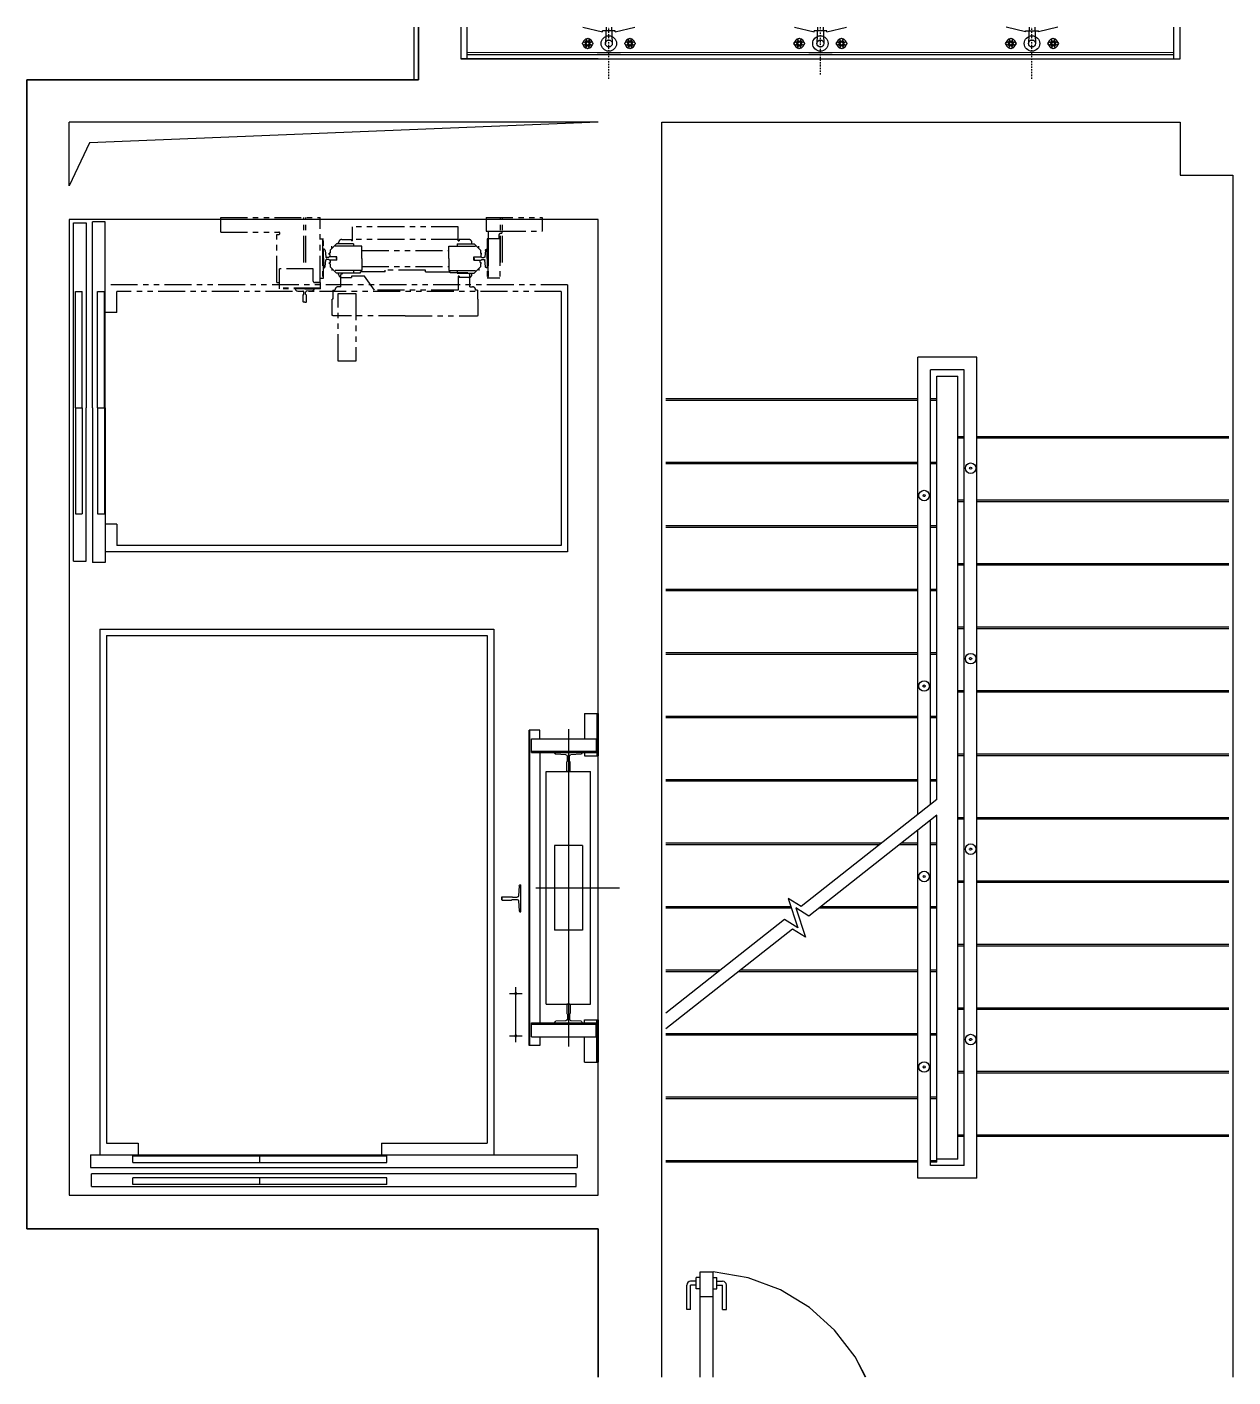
# Model space of a CAD drawing. Header units: millimetres. Extents: x 1227527 to 1253152, y -267428 to -255409.
# Drawn here: x 1227527 to 1233227, y -264604 to -258224 of the extents above; entities that cross this region are included whole.
import ezdxf

# ---------------------------------------------------------------- set-up
doc = ezdxf.new("R2010")
doc.units = ezdxf.units.MM
for name, pattern in [('DASHDOT2', [12.7, 6.35, -3.175, 0, -3.175]), ('HIDDEN2', [4.7625, 3.175, -1.5875]), ('PHANTOMX2', [127, 63.5, -12.7, 12.7, -12.7, 12.7, -12.7])]:
    doc.linetypes.add(name, pattern=pattern)
for name, color, linetype in [('Baca', 7, 'Continuous'), ('Divar-komek', 7, 'Continuous'), ('Kafel', 7, 'Continuous'), ('Lift', 7, 'Continuous'), ('Meheccer', 7, 'Continuous'), ('Pillekan', 7, 'Continuous'), ('Qapi', 7, 'Continuous'), ('Santexnika', 7, 'Continuous')]:
    doc.layers.add(name, color=color, linetype=linetype)
doc.layers.add('Guzgu', color=165, linetype='Continuous', lineweight=5, true_color=0x385ca8)

msp = doc.modelspace()

# ---------------------------------------------------------------- linework, layer by layer
for p, q in [((1229377.4, -258474.3), (1229377.4, -258224.3)), ((1229577.4, -258224.3), (1229577.4, -258374.3)), ((1232977.4, -258374.3), (1232977.4, -258224.3)), ((1229577.4, -258374.3), (1232977.4, -258374.3)), ((1227527.4, -263904.3), (1227527.4, -258474.3)), ((1227527.4, -258474.3), (1229377.4, -258474.3)), ((1230527.4, -258674.3), (1232977.4, -258674.3)), ((1230527.4, -264604.3), (1230527.4, -258674.3)), ((1232977.4, -258674.3), (1232977.4, -258924.3)), ((1232977.4, -258924.3), (1233227.4, -258924.3)), ((1233227.4, -258924.3), (1233227.4, -264604.3)), ((1230227.4, -263904.3), (1227527.4, -263904.3)), ((1230227.4, -264604.3), (1230227.4, -263904.3))]:
    msp.add_line(p, q)
at = {"color": 1, "lineweight": 30}
for p, q in [((1229377.4, -258224.3), (1229377.4, -258474.3)), ((1229377.4, -258474.3), (1229377.4, -258224.3)), ((1229377.4, -258474.3), (1227527.4, -258474.3)), ((1227527.4, -258474.3), (1227527.4, -263904.3)), ((1227527.4, -263904.3), (1227527.4, -258474.3)), ((1227527.4, -258474.3), (1229377.4, -258474.3)), ((1227527.4, -263904.3), (1230227.4, -263904.3)), ((1230227.4, -263904.3), (1227527.4, -263904.3)), ((1230227.4, -263904.3), (1230227.4, -264604.3)), ((1230227.4, -264604.3), (1230227.4, -263904.3))]:
    msp.add_line(p, q, dxfattribs=at)
msp.add_lwpolyline([(1227727.4, -263744.3), (1230227.4, -263744.3), (1230227.4, -259134.3), (1227727.4, -259134.3)], close=True)
at = {"layer": 'Baca'}
msp.add_lwpolyline([(1230227.4, -258674.3), (1227823.5, -258772.2), (1227727.4, -258974.3)], dxfattribs=at)
at = {"layer": 'Divar-komek'}
for p, q in [((1229377.4, -258224.3), (1229377.4, -258474.3)), ((1229577.4, -258224.3), (1229577.4, -258374.3)), ((1230227.4, -258374.3), (1229577.4, -258374.3)), ((1229377.4, -258474.3), (1227527.4, -258474.3)), ((1227527.4, -258974.3), (1227527.4, -258474.3)), ((1230227.4, -258674.3), (1227727.4, -258674.3)), ((1227727.4, -258974.3), (1227727.4, -258674.3))]:
    msp.add_line(p, q, dxfattribs=at)
at = {"layer": 'Guzgu'}
msp.add_line((1232947.4, -258344.3), (1229607.4, -258344.3), dxfattribs=at)
at = {"layer": 'Kafel'}
for p, q in [((1229357.4, -258474.3), (1229357.4, -258224.3)), ((1229607.4, -258374.3), (1229607.4, -258224.3)), ((1232947.4, -258374.3), (1232947.4, -258224.3))]:
    msp.add_line(p, q, dxfattribs=at)
at = {"layer": 'Lift'}
for p, q in [((1227747.4, -259149.3), (1227807.4, -259149.3)), ((1227747.4, -260749.3), (1227747.4, -259149.3)), ((1227807.4, -259149.3), (1227807.4, -260024.3)), ((1227897.4, -259144.3), (1227837.4, -259144.3)), ((1227837.4, -260024.3), (1227837.4, -259144.3)), ((1227897.4, -260024.3), (1227897.4, -259144.3)), ((1228442.9, -259194.3), (1228442.9, -259124.3)), ((1227756.4, -260024.3), (1227756.4, -259474.3)), ((1227756.4, -259474.3), (1227788.4, -259474.3)), ((1227788.4, -260024.3), (1227788.4, -259474.3)), ((1227861.4, -259474.3), (1227893.4, -259474.3)), ((1227861.4, -260024.3), (1227861.4, -259474.3)), ((1227893.4, -260024.3), (1227893.4, -259474.3)), ((1227952.4, -259574.3), (1227952.4, -259474.3)), ((1230052.4, -259474.3), (1230052.4, -260674.3)), ((1230082.4, -259443.3), (1230082.4, -260705.3)), ((1227952.4, -259574.3), (1227897.4, -259574.3)), ((1227756.4, -260024.3), (1227756.4, -260524.3)), ((1227756.4, -260024.3), (1227788.4, -260024.3)), ((1227788.4, -260024.3), (1227788.4, -260524.3)), ((1227807.4, -260749.3), (1227807.4, -260024.3)), ((1227837.4, -260024.3), (1227837.4, -260754.3)), ((1227861.4, -260024.3), (1227893.4, -260024.3)), ((1227861.4, -260024.3), (1227861.4, -260524.3)), ((1227893.4, -260024.3), (1227893.4, -260524.3)), ((1227897.4, -260024.3), (1227897.4, -260754.3)), ((1227756.4, -260524.3), (1227788.4, -260524.3)), ((1227861.4, -260524.3), (1227893.4, -260524.3)), ((1227952.4, -260574.3), (1227897.4, -260574.3)), ((1227952.4, -260574.3), (1227952.4, -260674.3)), ((1230052.4, -260674.3), (1227952.4, -260674.3)), ((1227747.4, -260749.3), (1227807.4, -260749.3)), ((1230082.4, -260705.3), (1227897.4, -260705.3)), ((1227897.4, -260754.3), (1227837.4, -260754.3)), ((1227871.4, -261069.3), (1227871.4, -263554.3)), ((1227871.4, -261069.3), (1229733.4, -261069.3)), ((1229733.4, -261069.3), (1229733.4, -263554.3)), ((1227902.4, -261099.3), (1227902.4, -263499.3)), ((1227902.4, -261099.3), (1229702.4, -261099.3)), ((1229702.4, -261099.3), (1229702.4, -263499.3)), ((1230162.4, -261468.4), (1230162.4, -261588.4)), ((1230162.4, -261468.4), (1230227.4, -261468.4)), ((1230221.4, -261468.4), (1230221.4, -261668.4)), ((1230227.4, -261468.4), (1230227.4, -261668.4)), ((1229951.4, -261547.3), (1229901.4, -261547.3)), ((1229901.4, -263037.3), (1229901.4, -261547.3)), ((1229904.6, -263037.3), (1229904.6, -261547.3)), ((1229951.4, -261588.4), (1229951.4, -261547.3)), ((1230086.4, -261542.3), (1230086.4, -263042.3)), ((1229911.4, -261588.4), (1230217.4, -261588.4)), ((1229911.4, -261653.3), (1229911.4, -261588.4)), ((1230217.4, -261588.4), (1230217.4, -261653.4)), ((1229911.4, -261647.4), (1230217.4, -261647.4)), ((1229911.4, -261653.4), (1230217.4, -261653.4)), ((1229951.4, -261653.4), (1229951.4, -262931.3)), ((1230022.9, -261653.4), (1230149.9, -261653.4)), ((1230022.9, -261657.5), (1230022.9, -261653.4)), ((1230074.8, -261664.1), (1230026.7, -261661.5)), ((1230078.5, -261741.5), (1230078.5, -261697.8)), ((1230081.4, -261693.2), (1230081.4, -261671.1)), ((1230091.4, -261693.2), (1230091.4, -261671.1)), ((1230094.4, -261741.5), (1230094.4, -261697.8)), ((1230146.1, -261661.5), (1230098, -261664.1)), ((1230149.9, -261657.5), (1230149.9, -261653.4)), ((1230162.4, -261653.4), (1230162.4, -261668.4)), ((1230162.4, -261668.4), (1230227.4, -261668.4)), ((1229981.4, -261742.3), (1230191.4, -261742.3)), ((1229981.4, -262842.3), (1229981.4, -261742.3)), ((1230079.3, -261742.3), (1230078.5, -261741.5)), ((1230093.6, -261742.3), (1230079.3, -261742.3)), ((1230093.6, -261742.3), (1230079.3, -261742.3)), ((1230093.6, -261742.3), (1230094.4, -261741.5)), ((1230191.4, -262842.3), (1230191.4, -261742.3)), ((1230019.9, -262092.3), (1230019.9, -262492.3)), ((1230152.9, -262092.3), (1230019.9, -262092.3)), ((1230152.9, -262092.3), (1230152.9, -262492.3)), ((1229857.2, -262278.8), (1229861.3, -262278.8)), ((1229861.3, -262405.8), (1229861.3, -262278.8)), ((1229772.4, -262335.2), (1229773.2, -262334.4)), ((1229772.4, -262335.2), (1229772.4, -262349.4)), ((1229772.4, -262335.2), (1229772.4, -262349.4)), ((1229772.4, -262349.4), (1229772.4, -262335.2)), ((1229773.2, -262334.4), (1229816.9, -262334.4)), ((1229821.5, -262337.3), (1229843.6, -262337.3)), ((1229853.2, -262282.6), (1229850.6, -262330.7)), ((1229931.6, -262292.3), (1230327.4, -262292.3)), ((1229772.4, -262349.4), (1229773.2, -262350.2)), ((1229773.2, -262350.2), (1229816.9, -262350.2)), ((1229821.5, -262347.3), (1229843.6, -262347.3)), ((1229850.6, -262353.9), (1229853.2, -262402)), ((1229857.2, -262405.8), (1229861.3, -262405.8)), ((1230152.9, -262492.3), (1230019.9, -262492.3)), ((1229837.4, -263022.5), (1229837.4, -262762.1)), ((1229807.4, -262792.3), (1229867.4, -262792.3)), ((1229981.4, -262842.3), (1230191.4, -262842.3)), ((1230079.3, -262842.3), (1230078.5, -262843.1)), ((1230078.5, -262843.1), (1230078.5, -262886.8)), ((1230093.6, -262842.3), (1230079.3, -262842.3)), ((1230093.6, -262842.3), (1230079.3, -262842.3)), ((1230093.6, -262842.3), (1230094.4, -262843.1)), ((1230094.4, -262843.1), (1230094.4, -262886.8)), ((1230081.4, -262891.3), (1230081.4, -262913.5)), ((1230091.4, -262891.3), (1230091.4, -262913.5)), ((1230162.4, -262916.2), (1230227.4, -262916.2)), ((1230162.4, -262931.2), (1230162.4, -262916.2)), ((1230221.4, -263116.2), (1230221.4, -262916.2)), ((1230227.4, -262916.2), (1230227.4, -263116.2)), ((1229911.4, -262996.2), (1229911.4, -262931.2)), ((1229911.4, -262931.2), (1230217.4, -262931.2)), ((1229911.4, -262937.2), (1230217.4, -262937.2)), ((1230022.9, -262927.1), (1230022.9, -262931.2)), ((1230022.9, -262931.2), (1230149.9, -262931.2)), ((1230074.8, -262920.5), (1230026.7, -262923.1)), ((1230146.1, -262923.1), (1230098, -262920.5)), ((1230149.9, -262927.1), (1230149.9, -262931.2)), ((1230217.4, -262996.2), (1230217.4, -262931.2)), ((1229807.4, -262992.3), (1229867.4, -262992.3)), ((1229951.4, -263037.3), (1229901.4, -263037.3)), ((1229911.4, -262996.2), (1230217.4, -262996.2)), ((1229951.4, -262996.2), (1229951.4, -263037.3)), ((1230162.4, -263116.2), (1230162.4, -262996.2)), ((1230162.4, -263116.2), (1230227.4, -263116.2)), ((1227827.4, -263554.3), (1227827.4, -263614.3)), ((1227827.4, -263554.3), (1230127.4, -263554.3)), ((1227902.4, -263499.3), (1228052.4, -263499.3)), ((1228052.4, -263499.3), (1228052.4, -263554.3)), ((1229202.4, -263499.3), (1229702.4, -263499.3)), ((1229202.4, -263499.3), (1229202.4, -263554.3)), ((1230127.4, -263554.3), (1230127.4, -263614.3)), ((1227827.4, -263614.3), (1230127.4, -263614.3)), ((1228027.4, -263590.3), (1228027.4, -263558.3)), ((1228027.4, -263558.3), (1229227.4, -263558.3)), ((1228027.4, -263590.3), (1229227.4, -263590.3)), ((1228627.4, -263590.3), (1228627.4, -263558.3)), ((1229227.4, -263590.3), (1229227.4, -263558.3)), ((1227832.4, -263704.3), (1227832.4, -263644.3)), ((1230122.4, -263644.3), (1227832.4, -263644.3)), ((1229227.4, -263663.3), (1228027.4, -263663.3)), ((1228027.4, -263695.3), (1228027.4, -263663.3)), ((1228627.4, -263695.3), (1228627.4, -263663.3)), ((1229227.4, -263695.3), (1229227.4, -263663.3)), ((1230122.4, -263704.3), (1230122.4, -263644.3)), ((1227832.4, -263704.3), (1230122.4, -263704.3)), ((1229227.4, -263695.3), (1228027.4, -263695.3))]:
    msp.add_line(p, q, dxfattribs=at)
at = {"layer": 'Lift', "linetype": 'PHANTOMX2', "ltscale": 2}
for p, q in [((1228442.9, -259124.3), (1228912.9, -259124.3)), ((1228835.4, -259337.6), (1228835.4, -259124.3)), ((1228845.4, -259337.6), (1228845.4, -259124.3)), ((1228912.9, -259432.3), (1228912.9, -259124.3)), ((1229697.4, -259124.3), (1229697.4, -259189.3)), ((1229697.4, -259124.3), (1229962.4, -259124.3)), ((1229765.4, -259337.6), (1229765.4, -259124.3)), ((1229775.4, -259337.6), (1229775.4, -259124.3)), ((1229962.4, -259124.3), (1229962.4, -259189.3)), ((1228442.9, -259194.3), (1228717.9, -259194.3)), ((1228707.9, -259204.3), (1228717.9, -259204.3)), ((1228707.9, -259432.3), (1228707.9, -259204.3)), ((1229565.4, -259168.3), (1229065.4, -259168.3)), ((1229065.4, -259234.3), (1229065.4, -259168.3)), ((1229565.4, -259234.3), (1229565.4, -259168.3)), ((1229697.4, -259189.3), (1229707.4, -259189.3)), ((1229707.4, -259189.3), (1229707.4, -259225.8)), ((1229707.4, -259189.3), (1229757.4, -259189.3)), ((1229757.4, -259189.3), (1229962.4, -259189.3)), ((1229757.4, -259209.3), (1229757.4, -259225.8)), ((1229767.4, -259199.3), (1229772.4, -259199.3)), ((1229772.4, -259189.3), (1229772.4, -259199.3)), ((1228912.9, -259225.8), (1228928.4, -259225.8)), ((1228923.9, -259225.8), (1228923.9, -259410.8)), ((1228928.4, -259410.8), (1228928.4, -259225.8)), ((1228928.4, -259318.3), (1228928.4, -259273.8)), ((1228928.4, -259273.8), (1228928.9, -259273.8)), ((1228936.9, -259281.2), (1228939.2, -259309.7)), ((1228960.4, -259278.3), (1228990.4, -259248.3)), ((1228960.4, -259278.3), (1228960.4, -259293.8)), ((1229110.4, -259260.8), (1228967.4, -259260.8)), ((1228967.4, -259271.3), (1228967.4, -259260.8)), ((1229070.4, -259248.3), (1228990.4, -259248.3)), ((1229000.4, -259248.3), (1229000.4, -259243.3)), ((1229015.4, -259228.3), (1229060.4, -259228.3)), ((1229060.4, -259228.3), (1229060.4, -259234.3)), ((1229065.4, -259234.3), (1229060.4, -259234.3)), ((1229565.4, -259228.3), (1229065.4, -259228.3)), ((1229065.4, -259234.3), (1229065.4, -259228.3)), ((1229070.4, -259248.3), (1229070.4, -259260.8)), ((1229110.4, -259318.3), (1229110.4, -259260.8)), ((1229110.4, -259280.8), (1229520.4, -259280.8)), ((1229520.4, -259318.3), (1229520.4, -259260.8)), ((1229520.4, -259260.8), (1229663.4, -259260.8)), ((1229560.4, -259248.3), (1229560.4, -259260.8)), ((1229560.4, -259248.3), (1229640.4, -259248.3)), ((1229565.4, -259234.3), (1229565.4, -259228.3)), ((1229565.4, -259234.3), (1229570.4, -259234.3)), ((1229570.4, -259228.3), (1229570.4, -259234.3)), ((1229615.4, -259228.3), (1229570.4, -259228.3)), ((1229630.4, -259248.3), (1229630.4, -259243.3)), ((1229670.4, -259278.3), (1229640.4, -259248.3)), ((1229663.4, -259271.3), (1229663.4, -259260.8)), ((1229670.4, -259278.3), (1229670.4, -259293.8)), ((1229693.9, -259281.2), (1229691.7, -259309.7)), ((1229702.4, -259273.8), (1229701.9, -259273.8)), ((1229702.4, -259225.8), (1229702.4, -259410.8)), ((1229707.4, -259225.8), (1229702.4, -259225.8)), ((1229702.4, -259318.3), (1229702.4, -259273.8)), ((1229706.9, -259410.8), (1229706.9, -259225.8)), ((1229757.4, -259225.8), (1229707.4, -259225.8)), ((1229707.4, -259225.8), (1229707.4, -259408.3)), ((1229762.4, -259225.8), (1229757.4, -259225.8)), ((1229762.4, -259225.8), (1229762.4, -259410.8)), ((1228928.4, -259318.3), (1228928.4, -259362.8)), ((1228936.9, -259355.4), (1228939.2, -259326.9)), ((1228953.1, -259314.3), (1228944.1, -259314.3)), ((1228953.1, -259322.3), (1228944.1, -259322.3)), ((1228957, -259310.4), (1228953.1, -259314.3)), ((1228957, -259326.2), (1228953.1, -259322.3)), ((1228960.4, -259293.8), (1228955.4, -259293.8)), ((1228955.4, -259299.8), (1228955.4, -259293.8)), ((1228958.4, -259299.8), (1228955.4, -259299.8)), ((1228961.4, -259336.8), (1228956.4, -259336.8)), ((1228956.4, -259342.8), (1228956.4, -259336.8)), ((1228960.4, -259342.8), (1228956.4, -259342.8)), ((1228989.4, -259310.4), (1228957, -259310.4)), ((1228989.4, -259326.2), (1228957, -259326.2)), ((1228958.4, -259299.8), (1228958.4, -259309.8)), ((1228991.4, -259309.8), (1228958.4, -259309.8)), ((1228960.4, -259342.8), (1228960.4, -259358.3)), ((1228991.4, -259326.8), (1228961.4, -259326.8)), ((1228961.4, -259333.2), (1228961.4, -259326.8)), ((1228961.4, -259336.8), (1228961.4, -259333.2)), ((1228989.4, -259310.4), (1228990.4, -259311.4)), ((1228989.4, -259326.2), (1228990.4, -259325.2)), ((1228990.4, -259318.3), (1228990.4, -259311.4)), ((1228990.4, -259318.3), (1228990.4, -259325.2)), ((1228991.4, -259326.8), (1228991.4, -259309.8)), ((1229110.4, -259318.3), (1229110.4, -259375.8)), ((1229520.4, -259318.3), (1229520.4, -259375.8)), ((1229639.4, -259309.8), (1229672.4, -259309.8)), ((1229639.4, -259326.8), (1229639.4, -259309.8)), ((1229639.4, -259326.8), (1229669.4, -259326.8)), ((1229641.4, -259310.4), (1229640.4, -259311.4)), ((1229640.4, -259318.3), (1229640.4, -259311.4)), ((1229640.4, -259318.3), (1229640.4, -259325.2)), ((1229641.4, -259326.2), (1229640.4, -259325.2)), ((1229641.4, -259310.4), (1229673.8, -259310.4)), ((1229641.4, -259326.2), (1229673.8, -259326.2)), ((1229669.4, -259333.2), (1229669.4, -259326.8)), ((1229669.4, -259336.8), (1229669.4, -259333.2)), ((1229669.4, -259336.8), (1229674.4, -259336.8)), ((1229670.4, -259293.8), (1229675.4, -259293.8)), ((1229670.4, -259342.8), (1229670.4, -259358.3)), ((1229670.4, -259342.8), (1229674.4, -259342.8)), ((1229672.4, -259299.8), (1229672.4, -259309.8)), ((1229672.4, -259299.8), (1229675.4, -259299.8)), ((1229673.8, -259310.4), (1229677.8, -259314.3)), ((1229673.8, -259326.2), (1229677.8, -259322.3)), ((1229674.4, -259342.8), (1229674.4, -259336.8)), ((1229675.4, -259299.8), (1229675.4, -259293.8)), ((1229677.8, -259314.3), (1229686.7, -259314.3)), ((1229677.8, -259322.3), (1229686.7, -259322.3)), ((1229693.9, -259355.4), (1229691.7, -259326.9)), ((1229702.4, -259318.3), (1229702.4, -259362.8)), ((1228880.4, -259367.3), (1228720.4, -259367.3)), ((1228720.4, -259462.3), (1228720.4, -259367.3)), ((1228880.4, -259425.3), (1228880.4, -259367.3)), ((1228912.9, -259410.8), (1228928.4, -259410.8)), ((1228928.4, -259362.8), (1228928.9, -259362.8)), ((1228960.4, -259358.3), (1228990.4, -259388.3)), ((1228967.4, -259365.3), (1228967.4, -259375.8)), ((1229110.4, -259375.8), (1228967.4, -259375.8)), ((1229070.4, -259388.3), (1228990.4, -259388.3)), ((1229000.4, -259393.3), (1229000.4, -259388.3)), ((1229010.4, -259452.3), (1229010.4, -259394.8)), ((1229015.4, -259389.8), (1229019.5, -259389.8)), ((1229015.4, -259408.3), (1229060.4, -259408.3)), ((1229019.5, -259386.3), (1229019.5, -259389.8)), ((1229019.5, -259386.3), (1229103.5, -259386.3)), ((1229123.3, -259402.3), (1229060.4, -259402.3)), ((1229060.4, -259402.3), (1229060.4, -259408.3)), ((1229070.4, -259375.8), (1229070.4, -259388.3)), ((1229103.5, -259381.8), (1229104, -259381.3)), ((1229103.5, -259386.3), (1229103.5, -259381.8)), ((1229220.4, -259381.3), (1229104, -259381.3)), ((1229110.4, -259355.8), (1229520.4, -259355.8)), ((1229170.4, -259468.3), (1229123.3, -259402.3)), ((1229410.4, -259373.3), (1229220.4, -259373.3)), ((1229220.4, -259381.3), (1229220.4, -259373.3)), ((1229410.4, -259381.3), (1229410.4, -259373.3)), ((1229410.4, -259381.3), (1229526.8, -259381.3)), ((1229520.4, -259375.8), (1229663.4, -259375.8)), ((1229527.3, -259381.8), (1229526.8, -259381.3)), ((1229527.3, -259386.3), (1229527.3, -259381.8)), ((1229611.3, -259386.3), (1229527.3, -259386.3)), ((1229560.4, -259375.8), (1229560.4, -259388.3)), ((1229560.4, -259388.3), (1229640.4, -259388.3)), ((1229565.4, -259402.3), (1229565.4, -259468.3)), ((1229570.4, -259402.3), (1229565.4, -259402.3)), ((1229570.4, -259402.3), (1229570.4, -259408.3)), ((1229615.4, -259408.3), (1229570.4, -259408.3)), ((1229611.3, -259386.3), (1229611.3, -259389.8)), ((1229615.4, -259389.8), (1229611.3, -259389.8)), ((1229620.4, -259452.3), (1229620.4, -259394.8)), ((1229630.4, -259393.3), (1229630.4, -259388.3)), ((1229670.4, -259358.3), (1229640.4, -259388.3)), ((1229663.4, -259365.3), (1229663.4, -259375.8)), ((1229702.4, -259362.8), (1229701.9, -259362.8)), ((1229762.4, -259410.8), (1229702.4, -259410.8)), ((1230082.4, -259443.3), (1227897.4, -259443.3)), ((1230052.4, -259474.3), (1227952.4, -259474.3)), ((1228707.9, -259432.3), (1228720.4, -259432.3)), ((1228915.4, -259457.8), (1228720.4, -259457.8)), ((1228915.4, -259462.3), (1228720.4, -259462.3)), ((1228840.4, -259462.3), (1228795.9, -259462.3)), ((1228795.9, -259462.3), (1228795.9, -259462.8)), ((1228803.3, -259470.8), (1228831.8, -259473)), ((1228840.4, -259462.3), (1228884.9, -259462.3)), ((1228877.5, -259470.8), (1228849, -259473)), ((1228884.9, -259462.3), (1228884.9, -259462.8)), ((1228915.4, -259432.3), (1228887.4, -259432.3)), ((1228887.9, -259432.3), (1228912.9, -259432.3)), ((1228915.4, -259462.3), (1228915.4, -259432.3)), ((1228973.4, -259467.3), (1228973.4, -259492)), ((1228973.4, -259467.3), (1228982.9, -259467.3)), ((1229010.4, -259452.3), (1228997.9, -259452.3)), ((1229565.4, -259468.3), (1229170.4, -259468.3)), ((1229620.4, -259452.3), (1229632.9, -259452.3)), ((1229657.4, -259467.3), (1229647.9, -259467.3)), ((1229657.4, -259467.3), (1229657.4, -259492)), ((1228832.5, -259490.9), (1228836.4, -259487)), ((1228832.5, -259523.3), (1228832.5, -259490.9)), ((1228832.5, -259523.3), (1228833.5, -259524.3)), ((1228840.4, -259524.3), (1228833.5, -259524.3)), ((1228836.4, -259487), (1228836.4, -259478)), ((1228840.4, -259524.3), (1228847.4, -259524.3)), ((1228844.4, -259487), (1228844.4, -259478)), ((1228848.4, -259490.9), (1228844.4, -259487)), ((1228848.4, -259523.3), (1228847.4, -259524.3)), ((1228848.4, -259523.3), (1228848.4, -259490.9)), ((1228973.4, -259510), (1228970.4, -259510)), ((1228970.4, -259587), (1228970.4, -259510)), ((1228973.4, -259492), (1228973.4, -259510)), ((1229657.4, -259492), (1229657.4, -259510)), ((1229657.4, -259510), (1229660.4, -259510)), ((1229660.4, -259587), (1229660.4, -259510)), ((1228973.4, -259587), (1228970.4, -259587)), ((1228973.4, -259587), (1228973.4, -259590)), ((1229315.4, -259590), (1228973.4, -259590)), ((1229315.4, -259590), (1229657.4, -259590)), ((1229657.4, -259587), (1229657.4, -259590)), ((1229657.4, -259587), (1229660.4, -259587))]:
    msp.add_line(p, q, dxfattribs=at)
msp.add_lwpolyline([(1228998.9, -259803.3), (1228998.9, -259483.3), (1229081.9, -259483.3), (1229081.9, -259803.3)], close=True, dxfattribs=at)
at = {"layer": 'Lift', "extrusion": (0, 0, -1)}
for centre in [(-1229837.4, -262792.3), (-1229837.4, -262992.3)]:
    msp.add_circle(centre, 4, dxfattribs=at)
at = {"layer": 'Lift', "linetype": 'PHANTOMX2', "ltscale": 2}
for centre, radius, start, end in [((1228717.9, -259199.3), 5, -90, 90), ((1229767.4, -259209.3), 10, 90, 180), ((1228928.9, -259281.8), 8, 4.51769, 90), ((1229015.4, -259243.3), 15, 109.47122, 180), ((1229015.4, -259243.3), 15, 90, 109.47122), ((1229615.4, -259243.3), 15, 0, 90), ((1228944.1, -259309.3), 5, -175.48231, -90), ((1228944.1, -259327.3), 5, 90, 175.48231), ((1228928.9, -259354.8), 8, -90, -4.51769), ((1229015.4, -259393.3), 15, 180, -109.47122), ((1229015.4, -259394.8), 5, 90, 180), ((1229015.4, -259393.3), 15, -109.47122, -90), ((1229615.4, -259394.8), 5, 0, 90), ((1229615.4, -259393.3), 15, -90, 0), ((1228803.9, -259462.8), 8, 180, -94.51769), ((1228831.4, -259478), 5, 0, 85.48231), ((1228849.4, -259478), 5, 94.51769, 180), ((1228876.9, -259462.8), 8, -85.48231, 0), ((1228887.4, -259425.3), 7, 180, -90), ((1228997.9, -259467.3), 15, 90, 180), ((1229632.9, -259467.3), 15, 0, 90)]:
    msp.add_arc(centre, radius, start, end, dxfattribs=at)
at = {"layer": 'Lift', "extrusion": (0, 0, -1)}
for centre, radius, start, end in [((-1230026.9, -261657.5), 4, -86.86899, 0), ((-1230074.4, -261671.1), 7, 93.13101, 180), ((-1230076.4, -261693.2), 5, 180, -114.33053), ((-1230098.4, -261671.1), 7, 0, 86.86899), ((-1230096.4, -261693.2), 5, -65.66947, 0), ((-1230145.9, -261657.5), 4, 180, -93.13101), ((-1229857.2, -262282.8), 4, 3.13101, 90), ((-1229821.5, -262332.3), 5, -90, -24.33053), ((-1229843.6, -262330.3), 7, -176.86899, -90), ((-1229821.5, -262352.3), 5, 24.33053, 90), ((-1229843.6, -262354.3), 7, 90, 176.86899), ((-1229857.2, -262401.8), 4, -90, -3.13101), ((-1230074.4, -262913.5), 7, 180, -93.13101), ((-1230076.4, -262891.3), 5, 114.33053, 180), ((-1230096.4, -262891.3), 5, 0, 65.66947), ((-1230098.4, -262913.5), 7, -86.86899, 0), ((-1230026.9, -262927.1), 4, 0, 86.86899), ((-1230145.9, -262927.1), 4, 93.13101, 180)]:
    msp.add_arc(centre, radius, start, end, dxfattribs=at)
at = {"layer": 'Lift', "linetype": 'PHANTOMX2', "ltscale": 2, "extrusion": (0, 0, -1)}
for centre, major_axis, start_param, end_param in [((1229701.9, -259281.8), (5.66, -5.66), 2.435043, 3.926991), ((1229686.7, -259309.3), (3.54, -3.54), 5.576636, 0.785398), ((1229686.7, -259327.3), (-3.54, -3.54), 2.356194, 3.848142), ((1229701.9, -259354.8), (5.66, -5.66), 0.785398, 2.277346)]:
    msp.add_ellipse(centre, major_axis=major_axis, ratio=1, start_param=start_param, end_param=end_param, dxfattribs=at)
at = {"layer": 'Meheccer'}
for p, q in [((1229607.4, -258354.3), (1232947.4, -258354.3)), ((1231737.4, -261946.2), (1231737.4, -259784.3)), ((1232017.4, -259784.3), (1231737.4, -259784.3)), ((1232017.4, -263664.3), (1232017.4, -259784.3)), ((1231797.4, -261898.8), (1231797.4, -259844.3)), ((1231957.4, -259844.3), (1231797.4, -259844.3)), ((1231957.4, -263604.3), (1231957.4, -259844.3)), ((1231737.4, -263664.3), (1231737.4, -262020)), ((1231797.4, -263604.3), (1231797.4, -261972.7)), ((1231957.4, -263604.3), (1231797.4, -263604.3)), ((1232017.4, -263664.3), (1231737.4, -263664.3))]:
    msp.add_line(p, q, dxfattribs=at)
for centre, radius in [((1231987.4, -260309.5), 25), ((1231987.4, -260309.5), 5), ((1231767.4, -260438.8), 25), ((1231767.4, -260438.8), 5), ((1231987.4, -261209.5), 25), ((1231767.4, -261338.8), 25), ((1231987.4, -262109.8), 25), ((1231767.4, -262239.1), 25), ((1231767.4, -262239.1), 5), ((1231987.4, -263009.5), 25), ((1231767.4, -263139.1), 25), ((1231767.4, -263139.1), 5)]:
    msp.add_circle(centre, radius, dxfattribs=at)
at = {"layer": 'Meheccer', "linetype": 'HIDDEN2'}
for centre in [(1231987.4, -261209.5), (1231767.4, -261338.8), (1231987.4, -262109.8), (1231987.4, -263009.5)]:
    msp.add_circle(centre, 5, dxfattribs=at)
at = {"layer": 'Pillekan'}
for p, q in [((1231827.4, -261875.1), (1231827.4, -259874.3)), ((1231827.4, -259874.3), (1231927.4, -259874.3)), ((1231927.4, -263574.3), (1231927.4, -259874.3)), ((1231737.4, -259982.1), (1230547.4, -259982.1)), ((1231827.4, -259982.1), (1231797.4, -259982.1)), ((1231737.4, -259989.1), (1230547.4, -259989.1)), ((1231827.4, -259989.1), (1231797.4, -259989.1)), ((1231927.4, -260159.5), (1231957.4, -260159.5)), ((1231927.4, -260166.5), (1231957.4, -260166.5)), ((1232017.4, -260159.5), (1233207.4, -260159.5)), ((1232017.4, -260166.5), (1233207.4, -260166.5)), ((1231737.4, -260282.1), (1230547.4, -260282.1)), ((1231737.4, -260289.1), (1230547.4, -260289.1)), ((1231827.4, -260282.1), (1231797.4, -260282.1)), ((1231827.4, -260289.1), (1231797.4, -260289.1)), ((1231927.4, -260459.5), (1231957.4, -260459.5)), ((1231927.4, -260466.5), (1231957.4, -260466.5)), ((1232017.4, -260459.5), (1233207.4, -260459.5)), ((1232017.4, -260466.5), (1233207.4, -260466.5)), ((1231737.4, -260582.1), (1230547.4, -260582.1)), ((1231737.4, -260589.1), (1230547.4, -260589.1)), ((1231827.4, -260582.1), (1231797.4, -260582.1)), ((1231827.4, -260589.1), (1231797.4, -260589.1)), ((1231927.4, -260759.5), (1231957.4, -260759.5)), ((1231927.4, -260766.5), (1231957.4, -260766.5)), ((1232017.4, -260759.5), (1233207.4, -260759.5)), ((1232017.4, -260766.5), (1233207.4, -260766.5)), ((1231737.4, -260882.1), (1230547.4, -260882.1)), ((1231737.4, -260889.1), (1230547.4, -260889.1)), ((1231827.4, -260882.1), (1231797.4, -260882.1)), ((1231827.4, -260889.1), (1231797.4, -260889.1)), ((1231927.4, -261059.5), (1231957.4, -261059.5)), ((1231927.4, -261066.5), (1231957.4, -261066.5)), ((1232017.4, -261059.5), (1233207.4, -261059.5)), ((1232017.4, -261066.5), (1233207.4, -261066.5)), ((1231737.4, -261182.1), (1230547.4, -261182.1)), ((1231737.4, -261189.1), (1230547.4, -261189.1)), ((1231827.4, -261182.1), (1231797.4, -261182.1)), ((1231827.4, -261189.1), (1231797.4, -261189.1)), ((1231927.4, -261359.5), (1231957.4, -261359.5)), ((1231927.4, -261366.5), (1231957.4, -261366.5)), ((1232017.4, -261359.5), (1233207.4, -261359.5)), ((1232017.4, -261366.5), (1233207.4, -261366.5)), ((1231737.4, -261482.1), (1230547.4, -261482.1)), ((1231737.4, -261489.1), (1230547.4, -261489.1)), ((1231827.4, -261482.1), (1231797.4, -261482.1)), ((1231827.4, -261489.1), (1231797.4, -261489.1)), ((1231927.4, -261659.5), (1231957.4, -261659.5)), ((1231927.4, -261666.5), (1231957.4, -261666.5)), ((1232017.4, -261659.5), (1233207.4, -261659.5)), ((1232017.4, -261666.5), (1233207.4, -261666.5)), ((1231737.4, -261782.1), (1230547.4, -261782.1)), ((1231737.4, -261789.1), (1230547.4, -261789.1)), ((1231827.4, -261782.1), (1231797.4, -261782.1)), ((1231827.4, -261789.1), (1231797.4, -261789.1)), ((1231827.4, -263589.1), (1231827.4, -261949)), ((1231927.4, -261959.5), (1231957.4, -261959.5)), ((1232017.4, -261959.5), (1233207.4, -261959.5)), ((1231927.4, -261966.5), (1231957.4, -261966.5)), ((1232017.4, -261966.5), (1233207.4, -261966.5)), ((1231565.3, -262082.1), (1230547.4, -262082.1)), ((1231556.4, -262089.1), (1230547.4, -262089.1)), ((1231737.4, -262089.1), (1231649.9, -262089.1)), ((1231737.4, -262082.1), (1231658.9, -262082.1)), ((1231827.4, -262082.1), (1231797.4, -262082.1)), ((1231827.4, -262089.1), (1231797.4, -262089.1)), ((1231927.4, -262259.5), (1231957.4, -262259.5)), ((1231927.4, -262266.5), (1231957.4, -262266.5)), ((1232017.4, -262259.5), (1233207.4, -262259.5)), ((1232017.4, -262266.5), (1233207.4, -262266.5)), ((1231137.8, -262382.1), (1230547.4, -262382.1)), ((1231140.1, -262389.1), (1230547.4, -262389.1)), ((1231164, -262389.1), (1231161.8, -262389.1)), ((1231737.4, -262389.1), (1231269.9, -262389.1)), ((1231737.4, -262382.1), (1231278.9, -262382.1)), ((1231827.4, -262382.1), (1231797.4, -262382.1)), ((1231827.4, -262389.1), (1231797.4, -262389.1)), ((1231927.4, -262559.5), (1231957.4, -262559.5)), ((1231927.4, -262566.5), (1231957.4, -262566.5)), ((1232017.4, -262559.5), (1233207.4, -262559.5)), ((1232017.4, -262566.5), (1233207.4, -262566.5)), ((1230805.3, -262682.1), (1230547.4, -262682.1)), ((1230796.4, -262689.1), (1230547.4, -262689.1)), ((1231737.4, -262689.1), (1230889.9, -262689.1)), ((1231737.4, -262682.1), (1230898.9, -262682.1)), ((1231827.4, -262682.1), (1231797.4, -262682.1)), ((1231827.4, -262689.1), (1231797.4, -262689.1)), ((1231927.4, -262859.5), (1231957.4, -262859.5)), ((1231927.4, -262866.5), (1231957.4, -262866.5)), ((1232017.4, -262859.5), (1233207.4, -262859.5)), ((1232017.4, -262866.5), (1233207.4, -262866.5)), ((1231737.4, -262982.1), (1230547.4, -262982.1)), ((1231827.4, -262982.1), (1231797.4, -262982.1)), ((1231737.4, -262989.1), (1230547.4, -262989.1)), ((1231827.4, -262989.1), (1231797.4, -262989.1)), ((1231927.4, -263159.5), (1231957.4, -263159.5)), ((1231927.4, -263166.5), (1231957.4, -263166.5)), ((1232017.4, -263159.5), (1233207.4, -263159.5)), ((1232017.4, -263166.5), (1233207.4, -263166.5)), ((1231737.4, -263282.1), (1230547.4, -263282.1)), ((1231737.4, -263289.1), (1230547.4, -263289.1)), ((1231827.4, -263282.1), (1231797.4, -263282.1)), ((1231827.4, -263289.1), (1231797.4, -263289.1)), ((1231927.4, -263459.5), (1231957.4, -263459.5)), ((1231927.4, -263466.5), (1231957.4, -263466.5)), ((1232017.4, -263459.5), (1233207.4, -263459.5)), ((1232017.4, -263466.5), (1233207.4, -263466.5)), ((1231737.4, -263582.1), (1230547.4, -263582.1)), ((1231737.4, -263589.1), (1230547.4, -263589.1)), ((1231827.4, -263582.1), (1231797.4, -263582.1)), ((1231827.4, -263589.1), (1231797.4, -263589.1)), ((1231927.4, -263574.3), (1231827.4, -263574.3))]:
    msp.add_line(p, q, dxfattribs=at)
at = {"layer": 'Pillekan', "linetype": 'Continuous'}
for points in [[(1231827.4, -261875.1), (1231186.9, -262380.8), (1231124.7, -262342.4), (1231170.6, -262481.2), (1231108.4, -262442.8), (1230547.4, -262885.6)], [(1231827.4, -261949), (1231223.4, -262425.8), (1231161.2, -262387.4), (1231207.1, -262526.2), (1231144.9, -262487.8), (1230547.4, -262959.5)]]:
    msp.add_lwpolyline(points, dxfattribs=at)
at = {"layer": 'Qapi'}
for p, q in [((1230708.5, -264107.6), (1230770.8, -264107.6)), ((1230708.5, -264107.6), (1230770.8, -264107.6)), ((1230708.5, -264604.3), (1230708.5, -264107.6)), ((1230708.6, -264107.6), (1230770.8, -264107.6)), ((1230708.6, -264107.6), (1230770.8, -264107.6)), ((1230708.6, -264604.3), (1230708.6, -264107.6)), ((1230770.8, -264604.3), (1230770.8, -264107.6)), ((1230770.8, -264604.3), (1230770.8, -264107.6)), ((1230708.5, -264223.2), (1230770.8, -264223.2)), ((1230708.6, -264223.2), (1230770.8, -264223.2))]:
    msp.add_line(p, q, dxfattribs=at)
at = {"layer": 'Qapi', "linetype": 'Continuous'}
for p, q in [((1230646.3, -264285.4), (1230646.3, -264169.9)), ((1230646.3, -264285.4), (1230646.3, -264169.9)), ((1230690.8, -264152.1), (1230664.1, -264152.1)), ((1230690.8, -264152.1), (1230664.1, -264152.1)), ((1230690.8, -264152.1), (1230664.1, -264152.1)), ((1230690.8, -264152.1), (1230664.1, -264152.1)), ((1230690.8, -264152.1), (1230664.1, -264152.1)), ((1230690.8, -264152.1), (1230664.1, -264152.1)), ((1230664.1, -264285.4), (1230664.1, -264169.9)), ((1230690.8, -264169.9), (1230664.1, -264169.9)), ((1230664.1, -264285.4), (1230664.1, -264169.9)), ((1230690.8, -264169.9), (1230664.1, -264169.9)), ((1230708.5, -264134.3), (1230690.8, -264134.3)), ((1230690.8, -264187.6), (1230690.8, -264134.3)), ((1230690.8, -264187.6), (1230690.8, -264134.3)), ((1230708.6, -264134.3), (1230690.8, -264134.3)), ((1230690.8, -264187.6), (1230690.8, -264134.3)), ((1230690.8, -264187.6), (1230690.8, -264134.3)), ((1230708.5, -264187.6), (1230690.8, -264187.6)), ((1230708.6, -264187.6), (1230690.8, -264187.6)), ((1230770.8, -264134.3), (1230788.5, -264134.3)), ((1230770.8, -264134.3), (1230788.6, -264134.3)), ((1230770.8, -264187.6), (1230788.5, -264187.6)), ((1230770.8, -264187.6), (1230788.6, -264187.6)), ((1230788.5, -264187.6), (1230788.5, -264134.3)), ((1230788.5, -264187.6), (1230788.5, -264134.3)), ((1230788.5, -264152.1), (1230815.2, -264152.1)), ((1230788.5, -264152.1), (1230815.2, -264152.1)), ((1230788.5, -264152.1), (1230815.2, -264152.1)), ((1230788.5, -264169.9), (1230815.2, -264169.9)), ((1230788.6, -264187.6), (1230788.6, -264134.3)), ((1230788.6, -264187.6), (1230788.6, -264134.3)), ((1230788.6, -264152.1), (1230815.2, -264152.1)), ((1230788.6, -264152.1), (1230815.2, -264152.1)), ((1230788.6, -264152.1), (1230815.2, -264152.1)), ((1230788.6, -264169.9), (1230815.2, -264169.9)), ((1230815.2, -264285.4), (1230815.2, -264169.9)), ((1230815.2, -264285.4), (1230815.2, -264169.9)), ((1230833, -264285.4), (1230833, -264169.9)), ((1230833, -264285.4), (1230833, -264169.9)), ((1230664.1, -264285.4), (1230646.3, -264285.4)), ((1230664.1, -264285.4), (1230646.3, -264285.4)), ((1230815.2, -264285.4), (1230833, -264285.4)), ((1230815.2, -264285.4), (1230833, -264285.4))]:
    msp.add_line(p, q, dxfattribs=at)
at = {"layer": 'Qapi'}
for points in [[(1231491.2, -264604.3), (1231442, -264508.4), (1231344.5, -264382.3), (1231225.7, -264276), (1231088.6, -264192.7), (1230935.9, -264135.6), (1230770.8, -264107.6)], [(1231491.3, -264604.3), (1231442.1, -264508.4), (1231344.6, -264382.3), (1231225.8, -264276), (1231088.6, -264192.7), (1230935.9, -264135.6), (1230770.8, -264107.6)]]:
    msp.add_lwpolyline(points, dxfattribs=at)
at = {"layer": 'Qapi', "linetype": 'Continuous'}
for centre, start, end in [((1230664.1, -264169.9), 90, 180), ((1230664.1, -264169.9), 90, 180), ((1230815.2, -264169.9), 0, 90), ((1230815.2, -264169.9), 0, 90)]:
    msp.add_arc(centre, 17.8, start, end, dxfattribs=at)
at = {"layer": 'Santexnika'}
for p, q in [((1230307.5, -258242.1), (1230247.3, -258242.1)), ((1230247.3, -258246.4), (1230247.3, -258242.1)), ((1230307.5, -258242.1), (1230247.3, -258242.1)), ((1230247.3, -258246.4), (1230247.3, -258242.1)), ((1230307.5, -258242.1), (1230247.3, -258242.1)), ((1230247.3, -258246.4), (1230247.3, -258242.1)), ((1230307.5, -258242.1), (1230247.3, -258242.1)), ((1230247.3, -258246.4), (1230247.3, -258242.1)), ((1230307.5, -258242.1), (1230247.3, -258242.1)), ((1230247.3, -258246.4), (1230247.3, -258242.1)), ((1230307.5, -258242.1), (1230247.3, -258242.1)), ((1230247.3, -258246.4), (1230247.3, -258242.1)), ((1230307.5, -258242.1), (1230247.3, -258242.1)), ((1230247.3, -258246.4), (1230247.3, -258242.1)), ((1230307.5, -258242.1), (1230247.3, -258242.1)), ((1230247.3, -258246.4), (1230247.3, -258242.1)), ((1230264.3, -258224.3), (1230260.9, -258302.3)), ((1230264.3, -258224.3), (1230260.9, -258302.3)), ((1230264.3, -258224.3), (1230260.9, -258302.3)), ((1230264.3, -258224.3), (1230260.9, -258302.3)), ((1230264.3, -258224.3), (1230260.9, -258302.3)), ((1230264.3, -258224.3), (1230260.9, -258302.3)), ((1230264.3, -258224.3), (1230260.9, -258302.3)), ((1230264.3, -258224.3), (1230260.9, -258302.3)), ((1230290.5, -258224.3), (1230293.9, -258302.3)), ((1230290.5, -258224.3), (1230293.9, -258302.3)), ((1230290.5, -258224.3), (1230293.9, -258302.3)), ((1230290.5, -258224.3), (1230293.9, -258302.3)), ((1230290.5, -258224.3), (1230293.9, -258302.3)), ((1230290.5, -258224.3), (1230293.9, -258302.3)), ((1230290.5, -258224.3), (1230293.9, -258302.3)), ((1230290.5, -258224.3), (1230293.9, -258302.3)), ((1230307.5, -258246.4), (1230307.5, -258242.1)), ((1230307.5, -258246.4), (1230307.5, -258242.1)), ((1230307.5, -258246.4), (1230307.5, -258242.1)), ((1230307.5, -258246.4), (1230307.5, -258242.1)), ((1230307.5, -258246.4), (1230307.5, -258242.1)), ((1230307.5, -258246.4), (1230307.5, -258242.1)), ((1230307.5, -258246.4), (1230307.5, -258242.1)), ((1230307.5, -258246.4), (1230307.5, -258242.1)), ((1231307.5, -258242.1), (1231247.3, -258242.1)), ((1231247.3, -258246.4), (1231247.3, -258242.1)), ((1231307.5, -258242.1), (1231247.3, -258242.1)), ((1231247.3, -258246.4), (1231247.3, -258242.1)), ((1231307.5, -258242.1), (1231247.3, -258242.1)), ((1231247.3, -258246.4), (1231247.3, -258242.1)), ((1231307.5, -258242.1), (1231247.3, -258242.1)), ((1231247.3, -258246.4), (1231247.3, -258242.1)), ((1231307.5, -258242.1), (1231247.3, -258242.1)), ((1231247.3, -258246.4), (1231247.3, -258242.1)), ((1231307.5, -258242.1), (1231247.3, -258242.1)), ((1231247.3, -258246.4), (1231247.3, -258242.1)), ((1231307.5, -258242.1), (1231247.3, -258242.1)), ((1231247.3, -258246.4), (1231247.3, -258242.1)), ((1231307.5, -258242.1), (1231247.3, -258242.1)), ((1231247.3, -258246.4), (1231247.3, -258242.1)), ((1231264.3, -258224.3), (1231260.9, -258302.3)), ((1231264.3, -258224.3), (1231260.9, -258302.3)), ((1231264.3, -258224.3), (1231260.9, -258302.3)), ((1231264.3, -258224.3), (1231260.9, -258302.3)), ((1231264.3, -258224.3), (1231260.9, -258302.3)), ((1231264.3, -258224.3), (1231260.9, -258302.3)), ((1231264.3, -258224.3), (1231260.9, -258302.3)), ((1231264.3, -258224.3), (1231260.9, -258302.3)), ((1231290.5, -258224.3), (1231293.9, -258302.3)), ((1231290.5, -258224.3), (1231293.9, -258302.3)), ((1231290.5, -258224.3), (1231293.9, -258302.3)), ((1231290.5, -258224.3), (1231293.9, -258302.3)), ((1231290.5, -258224.3), (1231293.9, -258302.3)), ((1231290.5, -258224.3), (1231293.9, -258302.3)), ((1231290.5, -258224.3), (1231293.9, -258302.3)), ((1231290.5, -258224.3), (1231293.9, -258302.3)), ((1231307.5, -258246.4), (1231307.5, -258242.1)), ((1231307.5, -258246.4), (1231307.5, -258242.1)), ((1231307.5, -258246.4), (1231307.5, -258242.1)), ((1231307.5, -258246.4), (1231307.5, -258242.1)), ((1231307.5, -258246.4), (1231307.5, -258242.1)), ((1231307.5, -258246.4), (1231307.5, -258242.1)), ((1231307.5, -258246.4), (1231307.5, -258242.1)), ((1231307.5, -258246.4), (1231307.5, -258242.1)), ((1232247.3, -258242.1), (1232307.5, -258242.1)), ((1232247.3, -258246.4), (1232247.3, -258242.1)), ((1232247.3, -258242.1), (1232307.5, -258242.1)), ((1232247.3, -258246.4), (1232247.3, -258242.1)), ((1232247.3, -258242.1), (1232307.5, -258242.1)), ((1232247.3, -258246.4), (1232247.3, -258242.1)), ((1232247.3, -258242.1), (1232307.5, -258242.1)), ((1232247.3, -258246.4), (1232247.3, -258242.1)), ((1232247.3, -258242.1), (1232307.5, -258242.1)), ((1232247.3, -258246.4), (1232247.3, -258242.1)), ((1232247.3, -258242.1), (1232307.5, -258242.1)), ((1232247.3, -258246.4), (1232247.3, -258242.1)), ((1232247.3, -258242.1), (1232307.5, -258242.1)), ((1232247.3, -258246.4), (1232247.3, -258242.1)), ((1232247.3, -258242.1), (1232307.5, -258242.1)), ((1232247.3, -258246.4), (1232247.3, -258242.1)), ((1232264.3, -258224.3), (1232260.9, -258302.3)), ((1232264.3, -258224.3), (1232260.9, -258302.3)), ((1232264.3, -258224.3), (1232260.9, -258302.3)), ((1232264.3, -258224.3), (1232260.9, -258302.3)), ((1232264.3, -258224.3), (1232260.9, -258302.3)), ((1232264.3, -258224.3), (1232260.9, -258302.3)), ((1232264.3, -258224.3), (1232260.9, -258302.3)), ((1232264.3, -258224.3), (1232260.9, -258302.3)), ((1232290.5, -258224.3), (1232293.9, -258302.3)), ((1232290.5, -258224.3), (1232293.9, -258302.3)), ((1232290.5, -258224.3), (1232293.9, -258302.3)), ((1232290.5, -258224.3), (1232293.9, -258302.3)), ((1232290.5, -258224.3), (1232293.9, -258302.3)), ((1232290.5, -258224.3), (1232293.9, -258302.3)), ((1232290.5, -258224.3), (1232293.9, -258302.3)), ((1232290.5, -258224.3), (1232293.9, -258302.3)), ((1232307.5, -258246.4), (1232307.5, -258242.1)), ((1232307.5, -258246.4), (1232307.5, -258242.1)), ((1232307.5, -258246.4), (1232307.5, -258242.1)), ((1232307.5, -258246.4), (1232307.5, -258242.1)), ((1232307.5, -258246.4), (1232307.5, -258242.1)), ((1232307.5, -258246.4), (1232307.5, -258242.1)), ((1232307.5, -258246.4), (1232307.5, -258242.1)), ((1232307.5, -258246.4), (1232307.5, -258242.1)), ((1230165.8, -258306.6), (1230169.8, -258306.6)), ((1230166.3, -258298.8), (1230169.8, -258298.8)), ((1230169.8, -258309.9), (1230169.8, -258294.6)), ((1230185.1, -258294.6), (1230169.8, -258294.6)), ((1230185.1, -258309.9), (1230169.8, -258309.9)), ((1230173.9, -258290.8), (1230173.9, -258294.6)), ((1230173.9, -258313), (1230173.9, -258309.9)), ((1230181.7, -258291.2), (1230181.7, -258294.6)), ((1230181.7, -258314.5), (1230181.7, -258309.9)), ((1230185.1, -258309.9), (1230185.1, -258294.6)), ((1230188.5, -258298.8), (1230185.1, -258298.8)), ((1230189, -258306.6), (1230185.1, -258306.6)), ((1230365.8, -258306.6), (1230369.8, -258306.6)), ((1230366.3, -258298.8), (1230369.8, -258298.8)), ((1230369.8, -258309.9), (1230369.8, -258294.6)), ((1230369.8, -258294.6), (1230385.1, -258294.6)), ((1230369.8, -258309.9), (1230385.1, -258309.9)), ((1230373.1, -258291.2), (1230373.1, -258294.6)), ((1230373.1, -258314.5), (1230373.1, -258309.9)), ((1230380.9, -258290.8), (1230380.9, -258294.6)), ((1230380.9, -258313), (1230380.9, -258309.9)), ((1230385.1, -258309.9), (1230385.1, -258294.6)), ((1230388.5, -258298.8), (1230385.1, -258298.8)), ((1230389, -258306.6), (1230385.1, -258306.6)), ((1231165.8, -258306.6), (1231169.8, -258306.6)), ((1231166.3, -258298.8), (1231169.8, -258298.8)), ((1231169.8, -258309.9), (1231169.8, -258294.6)), ((1231185.1, -258294.6), (1231169.8, -258294.6)), ((1231185.1, -258309.9), (1231169.8, -258309.9)), ((1231173.9, -258290.8), (1231173.9, -258294.6)), ((1231173.9, -258313), (1231173.9, -258309.9)), ((1231181.7, -258291.2), (1231181.7, -258294.6)), ((1231181.7, -258314.5), (1231181.7, -258309.9)), ((1231185.1, -258309.9), (1231185.1, -258294.6)), ((1231188.5, -258298.8), (1231185.1, -258298.8)), ((1231189, -258306.6), (1231185.1, -258306.6)), ((1231365.8, -258306.6), (1231369.8, -258306.6)), ((1231366.3, -258298.8), (1231369.8, -258298.8)), ((1231369.8, -258309.9), (1231369.8, -258294.6)), ((1231369.8, -258294.6), (1231385.1, -258294.6)), ((1231369.8, -258309.9), (1231385.1, -258309.9)), ((1231373.1, -258291.2), (1231373.1, -258294.6)), ((1231373.1, -258314.5), (1231373.1, -258309.9)), ((1231380.9, -258290.8), (1231380.9, -258294.6)), ((1231380.9, -258313), (1231380.9, -258309.9)), ((1231385.1, -258309.9), (1231385.1, -258294.6)), ((1231388.5, -258298.8), (1231385.1, -258298.8)), ((1231389, -258306.6), (1231385.1, -258306.6)), ((1232165.8, -258306.6), (1232169.8, -258306.6)), ((1232166.3, -258298.8), (1232169.8, -258298.8)), ((1232169.8, -258309.9), (1232169.8, -258294.6)), ((1232185.1, -258294.6), (1232169.8, -258294.6)), ((1232185.1, -258309.9), (1232169.8, -258309.9)), ((1232173.9, -258290.8), (1232173.9, -258294.6)), ((1232173.9, -258313), (1232173.9, -258309.9)), ((1232181.7, -258291.2), (1232181.7, -258294.6)), ((1232181.7, -258314.5), (1232181.7, -258309.9)), ((1232185.1, -258309.9), (1232185.1, -258294.6)), ((1232188.5, -258298.8), (1232185.1, -258298.8)), ((1232189, -258306.6), (1232185.1, -258306.6)), ((1232365.8, -258306.6), (1232369.8, -258306.6)), ((1232366.3, -258298.8), (1232369.8, -258298.8)), ((1232369.8, -258309.9), (1232369.8, -258294.6)), ((1232369.8, -258294.6), (1232385.1, -258294.6)), ((1232369.8, -258309.9), (1232385.1, -258309.9)), ((1232373.1, -258291.2), (1232373.1, -258294.6)), ((1232373.1, -258314.5), (1232373.1, -258309.9)), ((1232380.9, -258290.8), (1232380.9, -258294.6)), ((1232380.9, -258313), (1232380.9, -258309.9)), ((1232385.1, -258309.9), (1232385.1, -258294.6)), ((1232388.5, -258298.8), (1232385.1, -258298.8)), ((1232389, -258306.6), (1232385.1, -258306.6)), ((1230333.2, -258354.3), (1230223, -258354.3)), ((1231333.2, -258354.3), (1231223, -258354.3)), ((1232221.7, -258354.3), (1232331.8, -258354.3))]:
    msp.add_line(p, q, dxfattribs=at)
at = {"layer": 'Santexnika', "color": 26, "linetype": 'DASHDOT2', "true_color": 0x791e15}
for p, q in [((1230277.4, -258468.7), (1230277.4, -258224.3)), ((1230277.4, -258468.7), (1230277.4, -258224.3)), ((1230277.4, -258468.7), (1230277.4, -258224.3)), ((1230277.4, -258468.7), (1230277.4, -258224.3)), ((1230277.4, -258468.7), (1230277.4, -258224.3)), ((1230277.4, -258468.7), (1230277.4, -258224.3)), ((1230277.4, -258468.7), (1230277.4, -258224.3)), ((1230277.4, -258468.7), (1230277.4, -258224.3)), ((1231277.4, -258448.7), (1231277.4, -258224.3)), ((1231277.4, -258448.7), (1231277.4, -258224.3)), ((1231277.4, -258448.7), (1231277.4, -258224.3)), ((1231277.4, -258448.7), (1231277.4, -258224.3)), ((1231277.4, -258448.7), (1231277.4, -258224.3)), ((1231277.4, -258448.7), (1231277.4, -258224.3)), ((1231277.4, -258448.7), (1231277.4, -258224.3)), ((1231277.4, -258448.7), (1231277.4, -258224.3)), ((1232277.4, -258468.7), (1232277.4, -258224.3)), ((1232277.4, -258468.7), (1232277.4, -258224.3)), ((1232277.4, -258468.7), (1232277.4, -258224.3)), ((1232277.4, -258468.7), (1232277.4, -258224.3)), ((1232277.4, -258468.7), (1232277.4, -258224.3)), ((1232277.4, -258468.7), (1232277.4, -258224.3)), ((1232277.4, -258468.7), (1232277.4, -258224.3)), ((1232277.4, -258468.7), (1232277.4, -258224.3))]:
    msp.add_line(p, q, dxfattribs=at)
at = {"layer": 'Santexnika'}
for points in [[(1230154.9, -258224.3), (1230247.3, -258246.4)], [(1230154.9, -258224.3), (1230247.3, -258246.4)], [(1230154.9, -258224.3), (1230247.3, -258246.4)], [(1230154.9, -258224.3), (1230247.3, -258246.4)], [(1230154.9, -258224.3), (1230247.3, -258246.4)], [(1230154.9, -258224.3), (1230247.3, -258246.4)], [(1230154.9, -258224.3), (1230247.3, -258246.4)], [(1230154.9, -258224.3), (1230247.3, -258246.4)], [(1230307.5, -258246.4), (1230400, -258224.3)], [(1230307.5, -258246.4), (1230400, -258224.3)], [(1230307.5, -258246.4), (1230400, -258224.3)], [(1230307.5, -258246.4), (1230400, -258224.3)], [(1230307.5, -258246.4), (1230400, -258224.3)], [(1230307.5, -258246.4), (1230400, -258224.3)], [(1230307.5, -258246.4), (1230400, -258224.3)], [(1230307.5, -258246.4), (1230400, -258224.3)], [(1231154.9, -258224.3), (1231247.3, -258246.4)], [(1231154.9, -258224.3), (1231247.3, -258246.4)], [(1231154.9, -258224.3), (1231247.3, -258246.4)], [(1231154.9, -258224.3), (1231247.3, -258246.4)], [(1231154.9, -258224.3), (1231247.3, -258246.4)], [(1231154.9, -258224.3), (1231247.3, -258246.4)], [(1231154.9, -258224.3), (1231247.3, -258246.4)], [(1231154.9, -258224.3), (1231247.3, -258246.4)], [(1231307.5, -258246.4), (1231400, -258224.3)], [(1231307.5, -258246.4), (1231400, -258224.3)], [(1231307.5, -258246.4), (1231400, -258224.3)], [(1231307.5, -258246.4), (1231400, -258224.3)], [(1231307.5, -258246.4), (1231400, -258224.3)], [(1231307.5, -258246.4), (1231400, -258224.3)], [(1231307.5, -258246.4), (1231400, -258224.3)], [(1231307.5, -258246.4), (1231400, -258224.3)], [(1232247.3, -258246.4), (1232154.9, -258224.3)], [(1232247.3, -258246.4), (1232154.9, -258224.3)], [(1232247.3, -258246.4), (1232154.9, -258224.3)], [(1232247.3, -258246.4), (1232154.9, -258224.3)], [(1232247.3, -258246.4), (1232154.9, -258224.3)], [(1232247.3, -258246.4), (1232154.9, -258224.3)], [(1232247.3, -258246.4), (1232154.9, -258224.3)], [(1232247.3, -258246.4), (1232154.9, -258224.3)], [(1232400, -258224.3), (1232307.5, -258246.4)], [(1232400, -258224.3), (1232307.5, -258246.4)], [(1232400, -258224.3), (1232307.5, -258246.4)], [(1232400, -258224.3), (1232307.5, -258246.4)], [(1232400, -258224.3), (1232307.5, -258246.4)], [(1232400, -258224.3), (1232307.5, -258246.4)], [(1232400, -258224.3), (1232307.5, -258246.4)], [(1232400, -258224.3), (1232307.5, -258246.4)]]:
    msp.add_lwpolyline(points, dxfattribs=at)
for centre, radius in [((1230159.9, -258302.3), 7.36), ((1230176.7, -258319.8), 7.36), ((1230177.4, -258302.3), 7.71), ((1230178.2, -258284.7), 7.36), ((1230195, -258302.3), 7.36), ((1230277.4, -258302.3), 36.4), ((1230277.4, -258302.3), 36.4), ((1230277.4, -258302.3), 36.4), ((1230277.4, -258302.3), 36.4), ((1230277.4, -258302.3), 36.4), ((1230277.4, -258302.3), 36.4), ((1230277.4, -258302.3), 36.4), ((1230277.4, -258302.3), 36.4), ((1230277.4, -258302.3), 16.5), ((1230359.9, -258302.3), 7.36), ((1230376.7, -258284.7), 7.36), ((1230377.4, -258302.3), 7.71), ((1230378.2, -258319.8), 7.36), ((1230395, -258302.3), 7.36), ((1231159.9, -258302.3), 7.36), ((1231176.7, -258319.8), 7.36), ((1231177.4, -258302.3), 7.71), ((1231178.2, -258284.7), 7.36), ((1231195, -258302.3), 7.36), ((1231277.4, -258302.3), 36.4), ((1231277.4, -258302.3), 36.4), ((1231277.4, -258302.3), 36.4), ((1231277.4, -258302.3), 36.4), ((1231277.4, -258302.3), 36.4), ((1231277.4, -258302.3), 36.4), ((1231277.4, -258302.3), 36.4), ((1231277.4, -258302.3), 36.4), ((1231277.4, -258302.3), 16.5), ((1231359.9, -258302.3), 7.36), ((1231376.7, -258284.7), 7.36), ((1231377.4, -258302.3), 7.71), ((1231378.2, -258319.8), 7.36), ((1231395, -258302.3), 7.36), ((1232159.9, -258302.3), 7.36), ((1232176.7, -258319.8), 7.36), ((1232177.4, -258302.3), 7.71), ((1232178.2, -258284.7), 7.36), ((1232195, -258302.3), 7.36), ((1232277.4, -258302.3), 36.4), ((1232277.4, -258302.3), 36.4), ((1232277.4, -258302.3), 36.4), ((1232277.4, -258302.3), 36.4), ((1232277.4, -258302.3), 36.4), ((1232277.4, -258302.3), 36.4), ((1232277.4, -258302.3), 36.4), ((1232277.4, -258302.3), 36.4), ((1232277.4, -258302.3), 16.5), ((1232359.9, -258302.3), 7.36), ((1232376.7, -258284.7), 7.36), ((1232377.4, -258302.3), 7.71), ((1232378.2, -258319.8), 7.36), ((1232395, -258302.3), 7.36)]:
    msp.add_circle(centre, radius, dxfattribs=at)
for centre, radius, start, end in [((1230177.4, -258302.3), 22.8, 102.42013, 165.09696), ((1230177.4, -258302.3), 22.8, -165.09594, -107.38594), ((1230177.4, -258302.3), 14, 111.26156, 156.25554), ((1230177.4, -258302.3), 14, -156.25451, -116.22737), ((1230177.4, -258302.3), 22.8, -77.57884, -14.90406), ((1230177.4, -258302.3), 14, -68.73742, -23.74549), ((1230177.4, -258302.3), 14, 23.74446, 63.77161), ((1230177.4, -258302.3), 22.8, 14.90304, 72.61304), ((1230377.4, -258302.3), 22.8, 107.38696, 165.09696), ((1230377.4, -258302.3), 22.8, -165.09594, -102.42116), ((1230377.4, -258302.3), 14, 116.22839, 156.25554), ((1230377.4, -258302.3), 14, -156.25451, -111.26258), ((1230377.4, -258302.3), 22.8, 14.90304, 77.57987), ((1230377.4, -258302.3), 14, 23.74446, 68.73844), ((1230377.4, -258302.3), 14, -63.77263, -23.74549), ((1230377.4, -258302.3), 22.8, -72.61406, -14.90406), ((1231177.4, -258302.3), 22.8, 102.42013, 165.09696), ((1231177.4, -258302.3), 22.8, -165.09594, -107.38594), ((1231177.4, -258302.3), 14, 111.26156, 156.25554), ((1231177.4, -258302.3), 14, -156.25451, -116.22737), ((1231177.4, -258302.3), 22.8, -77.57884, -14.90406), ((1231177.4, -258302.3), 14, -68.73742, -23.74549), ((1231177.4, -258302.3), 14, 23.74446, 63.77161), ((1231177.4, -258302.3), 22.8, 14.90304, 72.61304), ((1231377.4, -258302.3), 22.8, 107.38696, 165.09696), ((1231377.4, -258302.3), 22.8, -165.09594, -102.42116), ((1231377.4, -258302.3), 14, 116.22839, 156.25554), ((1231377.4, -258302.3), 14, -156.25451, -111.26258), ((1231377.4, -258302.3), 22.8, 14.90304, 77.57987), ((1231377.4, -258302.3), 14, 23.74446, 68.73844), ((1231377.4, -258302.3), 14, -63.77263, -23.74549), ((1231377.4, -258302.3), 22.8, -72.61406, -14.90406), ((1232177.4, -258302.3), 22.8, 102.42013, 165.09696), ((1232177.4, -258302.3), 22.8, -165.09594, -107.38594), ((1232177.4, -258302.3), 14, 111.26156, 156.25554), ((1232177.4, -258302.3), 14, -156.25451, -116.22737), ((1232177.4, -258302.3), 22.8, -77.57884, -14.90406), ((1232177.4, -258302.3), 14, -68.73742, -23.74549), ((1232177.4, -258302.3), 14, 23.74446, 63.77161), ((1232177.4, -258302.3), 22.8, 14.90304, 72.61304), ((1232377.4, -258302.3), 22.8, 107.38696, 165.09696), ((1232377.4, -258302.3), 22.8, -165.09594, -102.42116), ((1232377.4, -258302.3), 14, 116.22839, 156.25554), ((1232377.4, -258302.3), 14, -156.25451, -111.26258), ((1232377.4, -258302.3), 22.8, 14.90304, 77.57987), ((1232377.4, -258302.3), 14, 23.74446, 68.73844), ((1232377.4, -258302.3), 14, -63.77263, -23.74549), ((1232377.4, -258302.3), 22.8, -72.61406, -14.90406)]:
    msp.add_arc(centre, radius, start, end, dxfattribs=at)

doc.saveas('drawing.dxf')
